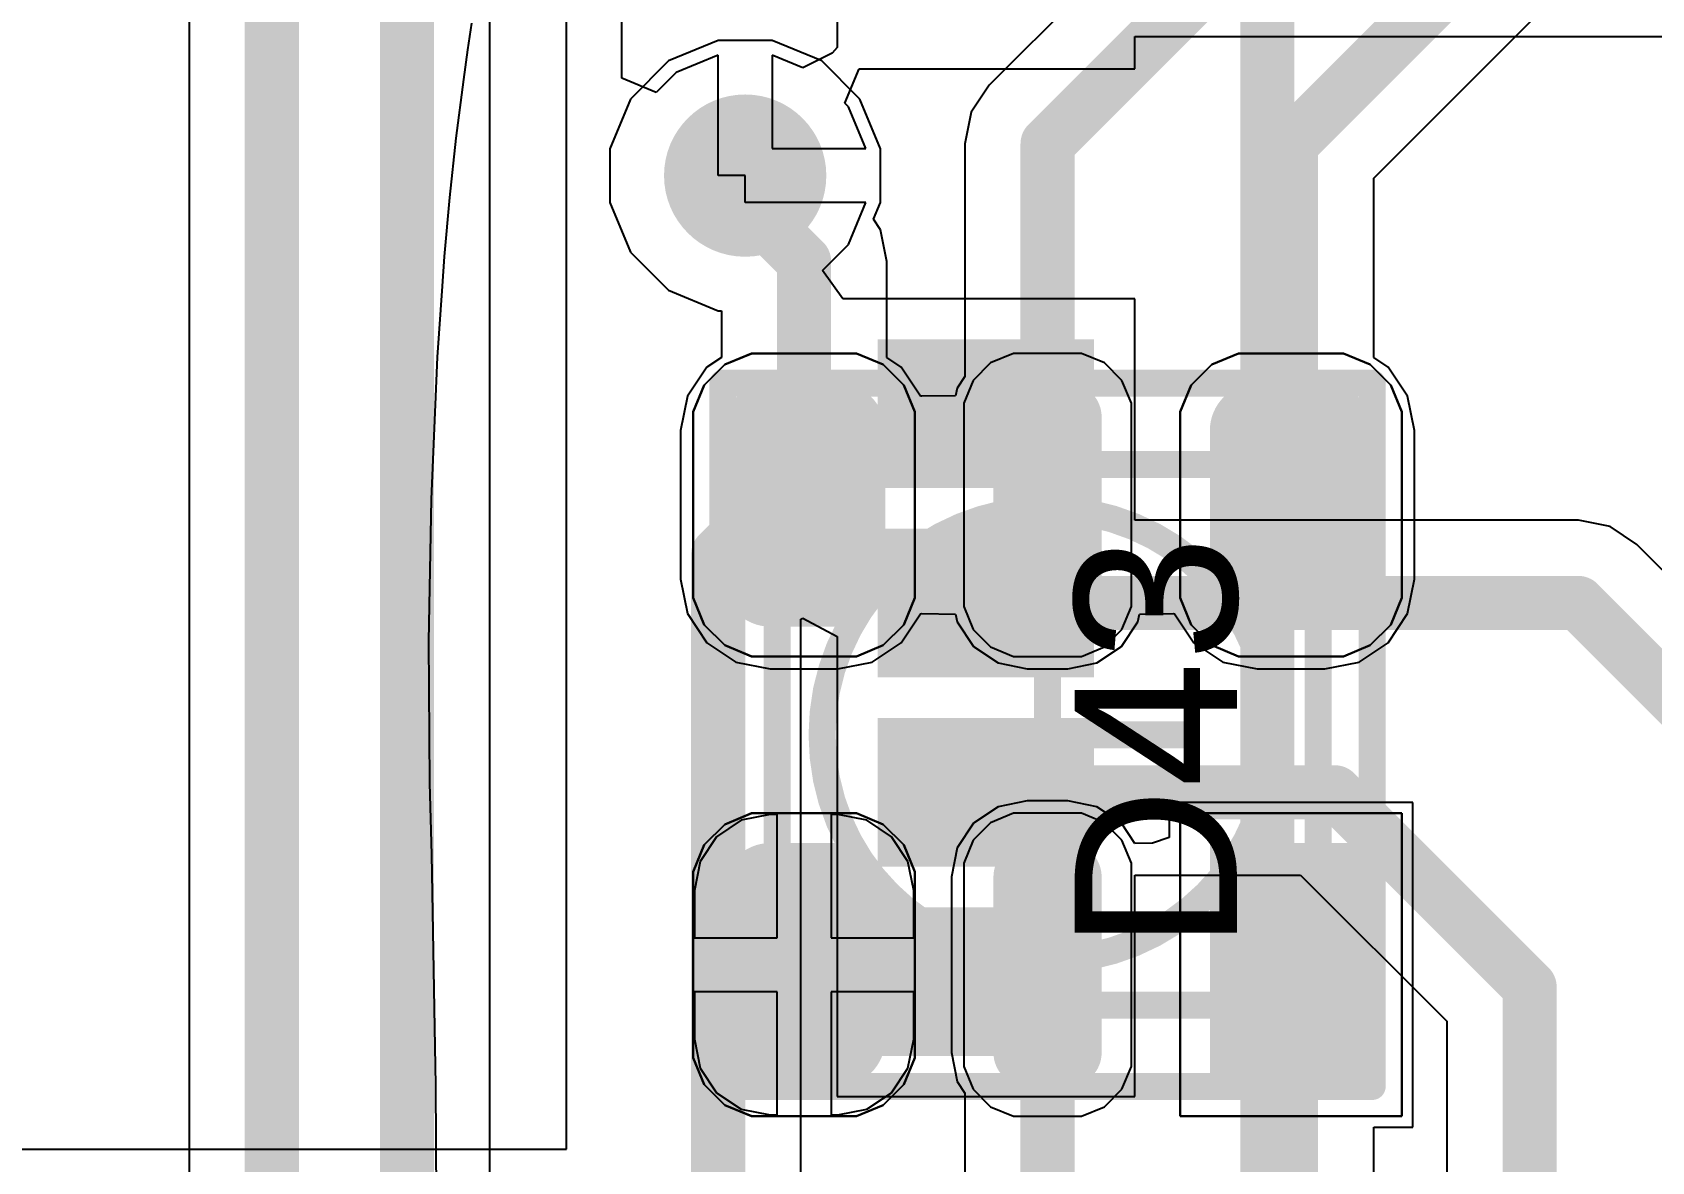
# Model space of a CAD drawing. Header units: inches. Extents: x -30 to 118, y 20 to 51.
# Drawn here: x 101.47 to 107.45, y 31.55 to 35.73 of the extents above; entities that cross this region are included whole.
import ezdxf

# ---------------------------------------------------------------- set-up
doc = ezdxf.new("R2010")
doc.units = ezdxf.units.IN
for name, color, linetype in [('Bottom 3D Body', 216, 'Continuous'), ('Bottom Layer', 5, 'Continuous'), ('Bottom Overlay', 54, 'Continuous'), ('Bottom Paste', 16, 'Continuous'), ('Bottom Solder', 6, 'Continuous'), ('Mechanical 1', 6, 'Continuous'), ('Top Component Outline', 56, 'Continuous'), ('Top Courtyard', 56, 'Continuous'), ('Top Layer', 1, 'Continuous'), ('Top Overlay', 2, 'Continuous'), ('Top Paste', 8, 'Continuous'), ('Top Solder', 216, 'Continuous'), ('Via Holes', 16, 'Continuous')]:
    doc.layers.add(name, color=color, linetype=linetype)
doc.styles.add('Arial', font='', dxfattribs={"height": 0.2})
doc.styles.get('Arial').set_extended_font_data('Arial')

# ---------------------------------------------------------------- blocks, each defined once
blk = doc.blocks.new('APA_RGB_LED_2020_562')
at = {"layer": 'Top Layer'}
h = blk.add_hatch(color=1, dxfattribs=at)
edge = h.paths.add_edge_path()
edge.add_arc((-1.125, 1.025), 0.125, 90, 180)
edge.add_line((-1.25, 1.025), (-1.25, 0.775))
edge.add_arc((-1.125, 0.775), 0.125, 180, 270)
edge.add_line((-1.125, 0.65), (-0.575, 0.65))
edge.add_arc((-0.575, 0.775), 0.125, 270, 360)
edge.add_line((-0.45, 0.775), (-0.45, 1.025))
edge.add_arc((-0.575, 1.025), 0.125, 0, 90)
edge.add_line((-0.575, 1.15), (-1.125, 1.15))
h = blk.add_hatch(color=1, dxfattribs=at)
edge = h.paths.add_edge_path()
edge.add_arc((0.575, 1.025), 0.125, 90, 180)
edge.add_line((0.45, 1.025), (0.45, 0.775))
edge.add_arc((0.575, 0.775), 0.125, 180, 270)
edge.add_line((0.575, 0.65), (1.125, 0.65))
edge.add_arc((1.125, 0.775), 0.125, 270, 360)
edge.add_line((1.25, 0.775), (1.25, 1.025))
edge.add_arc((1.125, 1.025), 0.125, 0, 90)
edge.add_line((1.125, 1.15), (0.575, 1.15))
h = blk.add_hatch(color=1, dxfattribs=at)
edge = h.paths.add_edge_path()
edge.add_arc((-1.175, 0.075), 0.075, 90, 180)
edge.add_line((-1.25, 0.075), (-1.25, -0.075))
edge.add_arc((-1.175, -0.075), 0.075, 180, 270)
edge.add_line((-1.175, -0.15), (-0.525, -0.15))
edge.add_arc((-0.525, -0.075), 0.075, 270, 360)
edge.add_line((-0.45, -0.075), (-0.45, 0.075))
edge.add_arc((-0.525, 0.075), 0.075, 0, 90)
edge.add_line((-0.525, 0.15), (-1.175, 0.15))
h = blk.add_hatch(color=1, dxfattribs=at)
edge = h.paths.add_edge_path()
edge.add_arc((0.525, 0.075), 0.075, 90, 180)
edge.add_line((0.45, 0.075), (0.45, -0.075))
edge.add_arc((0.525, -0.075), 0.075, 180, 270)
edge.add_line((0.525, -0.15), (1.175, -0.15))
edge.add_arc((1.175, -0.075), 0.075, 270, 360)
edge.add_line((1.25, -0.075), (1.25, 0.075))
edge.add_arc((1.175, 0.075), 0.075, 0, 90)
edge.add_line((1.175, 0.15), (0.525, 0.15))
blk.add_hatch(color=1, dxfattribs=at).paths.add_polyline_path([(-1.25, -0.65), (-0.45, -0.65), (-0.45, -1.15), (-1.25, -1.15)])
h = blk.add_hatch(color=1, dxfattribs=at)
edge = h.paths.add_edge_path()
edge.add_arc((0.575, -0.775), 0.125, 90, 180)
edge.add_line((0.45, -0.775), (0.45, -1.025))
edge.add_arc((0.575, -1.025), 0.125, 180, 270)
edge.add_line((0.575, -1.15), (1.125, -1.15))
edge.add_arc((1.125, -1.025), 0.125, 270, 360)
edge.add_line((1.25, -1.025), (1.25, -0.775))
edge.add_arc((1.125, -0.775), 0.125, 0, 90)
edge.add_line((1.125, -0.65), (0.575, -0.65))
at = {"layer": 'Top Paste'}
h = blk.add_hatch(color=8, dxfattribs=at)
edge = h.paths.add_edge_path()
edge.add_arc((-1.125, 1.025), 0.125, 90, 180)
edge.add_line((-1.25, 1.025), (-1.25, 0.775))
edge.add_arc((-1.125, 0.775), 0.125, 180, 270)
edge.add_line((-1.125, 0.65), (-0.575, 0.65))
edge.add_arc((-0.575, 0.775), 0.125, 270, 360)
edge.add_line((-0.45, 0.775), (-0.45, 1.025))
edge.add_arc((-0.575, 1.025), 0.125, 0, 90)
edge.add_line((-0.575, 1.15), (-1.125, 1.15))
h = blk.add_hatch(color=8, dxfattribs=at)
edge = h.paths.add_edge_path()
edge.add_arc((0.575, 1.025), 0.125, 90, 180)
edge.add_line((0.45, 1.025), (0.45, 0.775))
edge.add_arc((0.575, 0.775), 0.125, 180, 270)
edge.add_line((0.575, 0.65), (1.125, 0.65))
edge.add_arc((1.125, 0.775), 0.125, 270, 360)
edge.add_line((1.25, 0.775), (1.25, 1.025))
edge.add_arc((1.125, 1.025), 0.125, 0, 90)
edge.add_line((1.125, 1.15), (0.575, 1.15))
h = blk.add_hatch(color=8, dxfattribs=at)
edge = h.paths.add_edge_path()
edge.add_arc((-1.175, 0.075), 0.075, 90, 180)
edge.add_line((-1.25, 0.075), (-1.25, -0.075))
edge.add_arc((-1.175, -0.075), 0.075, 180, 270)
edge.add_line((-1.175, -0.15), (-0.525, -0.15))
edge.add_arc((-0.525, -0.075), 0.075, 270, 360)
edge.add_line((-0.45, -0.075), (-0.45, 0.075))
edge.add_arc((-0.525, 0.075), 0.075, 0, 90)
edge.add_line((-0.525, 0.15), (-1.175, 0.15))
h = blk.add_hatch(color=8, dxfattribs=at)
edge = h.paths.add_edge_path()
edge.add_arc((0.525, 0.075), 0.075, 90, 180)
edge.add_line((0.45, 0.075), (0.45, -0.075))
edge.add_arc((0.525, -0.075), 0.075, 180, 270)
edge.add_line((0.525, -0.15), (1.175, -0.15))
edge.add_arc((1.175, -0.075), 0.075, 270, 360)
edge.add_line((1.25, -0.075), (1.25, 0.075))
edge.add_arc((1.175, 0.075), 0.075, 0, 90)
edge.add_line((1.175, 0.15), (0.525, 0.15))
blk.add_hatch(color=8, dxfattribs=at).paths.add_polyline_path([(-1.25, -0.65), (-0.45, -0.65), (-0.45, -1.15), (-1.25, -1.15)])
h = blk.add_hatch(color=8, dxfattribs=at)
edge = h.paths.add_edge_path()
edge.add_arc((0.575, -0.775), 0.125, 90, 180)
edge.add_line((0.45, -0.775), (0.45, -1.025))
edge.add_arc((0.575, -1.025), 0.125, 180, 270)
edge.add_line((0.575, -1.15), (1.125, -1.15))
edge.add_arc((1.125, -1.025), 0.125, 270, 360)
edge.add_line((1.25, -1.025), (1.25, -0.775))
edge.add_arc((1.125, -0.775), 0.125, 0, 90)
edge.add_line((1.125, -0.65), (0.575, -0.65))
at = {"layer": 'Top Solder'}
h = blk.add_hatch(color=216, dxfattribs=at)
edge = h.paths.add_edge_path()
edge.add_arc((-1.125, 1.025), 0.175, 90, 180)
edge.add_line((-1.3, 1.025), (-1.3, 0.775))
edge.add_arc((-1.125, 0.775), 0.175, 180, 270)
edge.add_line((-1.125, 0.6), (-0.575, 0.6))
edge.add_arc((-0.575, 0.775), 0.175, 270, 360)
edge.add_line((-0.4, 0.775), (-0.4, 1.025))
edge.add_arc((-0.575, 1.025), 0.175, 0, 90)
edge.add_line((-0.575, 1.2), (-1.125, 1.2))
h = blk.add_hatch(color=216, dxfattribs=at)
edge = h.paths.add_edge_path()
edge.add_arc((0.575, 1.025), 0.175, 90, 180)
edge.add_line((0.4, 1.025), (0.4, 0.775))
edge.add_arc((0.575, 0.775), 0.175, 180, 270)
edge.add_line((0.575, 0.6), (1.125, 0.6))
edge.add_arc((1.125, 0.775), 0.175, 270, 360)
edge.add_line((1.3, 0.775), (1.3, 1.025))
edge.add_arc((1.125, 1.025), 0.175, 0, 90)
edge.add_line((1.125, 1.2), (0.575, 1.2))
h = blk.add_hatch(color=216, dxfattribs=at)
edge = h.paths.add_edge_path()
edge.add_arc((-1.175, 0.075), 0.125, 90, 180)
edge.add_line((-1.3, 0.075), (-1.3, -0.075))
edge.add_arc((-1.175, -0.075), 0.125, 180, 270)
edge.add_line((-1.175, -0.2), (-0.525, -0.2))
edge.add_arc((-0.525, -0.075), 0.125, 270, 360)
edge.add_line((-0.4, -0.075), (-0.4, 0.075))
edge.add_arc((-0.525, 0.075), 0.125, 0, 90)
edge.add_line((-0.525, 0.2), (-1.175, 0.2))
h = blk.add_hatch(color=216, dxfattribs=at)
edge = h.paths.add_edge_path()
edge.add_arc((0.525, 0.075), 0.125, 90, 180)
edge.add_line((0.4, 0.075), (0.4, -0.075))
edge.add_arc((0.525, -0.075), 0.125, 180, 270)
edge.add_line((0.525, -0.2), (1.175, -0.2))
edge.add_arc((1.175, -0.075), 0.125, 270, 360)
edge.add_line((1.3, -0.075), (1.3, 0.075))
edge.add_arc((1.175, 0.075), 0.125, 0, 90)
edge.add_line((1.175, 0.2), (0.525, 0.2))
blk.add_hatch(color=216, dxfattribs=at).paths.add_polyline_path([(-1.3, -0.6), (-0.4, -0.6), (-0.4, -1.2), (-1.3, -1.2)])
h = blk.add_hatch(color=216, dxfattribs=at)
edge = h.paths.add_edge_path()
edge.add_arc((0.575, -0.775), 0.175, 90, 180)
edge.add_line((0.4, -0.775), (0.4, -1.025))
edge.add_arc((0.575, -1.025), 0.175, 180, 270)
edge.add_line((0.575, -1.2), (1.125, -1.2))
edge.add_arc((1.125, -1.025), 0.175, 270, 360)
edge.add_line((1.3, -1.025), (1.3, -0.775))
edge.add_arc((1.125, -0.775), 0.175, 0, 90)
edge.add_line((1.125, -0.6), (0.575, -0.6))
at = {"layer": 'Top Component Outline'}
for points in [[(-1, 1, 0.1, 0.1, 0), (-1, -1, 0.1, 0.1, 0)], [(-1, 1, 0.1, 0.1, 0), (1, 1, 0.1, 0.1, 0)], [(1, 1, 0.1, 0.1, 0), (1, -1, 0.1, 0.1, 0)], [(-1, -1, 0.1, 0.1, 0), (1, -1, 0.1, 0.1, 0)]]:
    blk.add_lwpolyline(points, format="xyseb", dxfattribs=at)
for points in [[(-1.025, 1, 0.05, 0.05, 1), (-0.975, 1, 0.05, 0.05, 1)], [(-1.025, 1, 0.05, 0.05, 1), (-0.975, 1, 0.05, 0.05, 1)], [(0.975, 1, 0.05, 0.05, 1), (1.025, 1, 0.05, 0.05, 1)], [(0.975, 1, 0.05, 0.05, 1), (1.025, 1, 0.05, 0.05, 1)], [(-1.025, -1, 0.05, 0.05, 1), (-0.975, -1, 0.05, 0.05, 1)], [(-1.025, -1, 0.05, 0.05, 1), (-0.975, -1, 0.05, 0.05, 1)], [(0.975, -1, 0.05, 0.05, 1), (1.025, -1, 0.05, 0.05, 1)], [(0.975, -1, 0.05, 0.05, 1), (1.025, -1, 0.05, 0.05, 1)]]:
    blk.add_lwpolyline(points, format="xyseb", close=True, dxfattribs=at)
at = {"layer": 'Top Courtyard'}
for points in [[(-1.3, 1.2, 0.1, 0.1, 0), (1.3, 1.2, 0.1, 0.1, 0)], [(-1.3, 1.2, 0.1, 0.1, 0), (-1.3, -1.2, 0.1, 0.1, 0)], [(1.3, 1.2, 0.1, 0.1, 0), (1.3, -1.2, 0.1, 0.1, 0)], [(0, 0.5, 0.1, 0.1, 0), (0, -0.5, 0.1, 0.1, 0)], [(-0.5, 0, 0.1, 0.1, 0), (0.5, 0, 0.1, 0.1, 0)], [(-1.3, -1.2, 0.1, 0.1, 0), (1.3, -1.2, 0.1, 0.1, 0)]]:
    blk.add_lwpolyline(points, format="xyseb", dxfattribs=at)
for points in [[(-1.325, 1.2, 0.05, 0.05, 1), (-1.275, 1.2, 0.05, 0.05, 1)], [(-1.325, 1.2, 0.05, 0.05, 1), (-1.275, 1.2, 0.05, 0.05, 1)], [(1.275, 1.2, 0.05, 0.05, 1), (1.325, 1.2, 0.05, 0.05, 1)], [(1.275, 1.2, 0.05, 0.05, 1), (1.325, 1.2, 0.05, 0.05, 1)], [(-0.025, 0.5, 0.05, 0.05, 1), (0.025, 0.5, 0.05, 0.05, 1)], [(-0.525, 0, 0.05, 0.05, 1), (-0.475, 0, 0.05, 0.05, 1)], [(0.475, 0, 0.05, 0.05, 1), (0.525, 0, 0.05, 0.05, 1)], [(-0.025, -0.5, 0.05, 0.05, 1), (0.025, -0.5, 0.05, 0.05, 1)], [(-1.325, -1.2, 0.05, 0.05, 1), (-1.275, -1.2, 0.05, 0.05, 1)], [(-1.325, -1.2, 0.05, 0.05, 1), (-1.275, -1.2, 0.05, 0.05, 1)], [(1.275, -1.2, 0.05, 0.05, 1), (1.325, -1.2, 0.05, 0.05, 1)], [(1.275, -1.2, 0.05, 0.05, 1), (1.325, -1.2, 0.05, 0.05, 1)]]:
    blk.add_lwpolyline(points, format="xyseb", close=True, dxfattribs=at)
at = {"layer": 'Top Overlay'}
for p, q in [((-1.3689, 1.1929), (-1.2929, 1.2689)), ((-1.2929, 1.2689), (-1.1937, 1.31)), ((-1.1937, 1.31), (-1.14, 1.31)), ((-1.14, 1.31), (-1.14, 1.31)), ((-1.14, 1.31), (-0.56, 1.31)), ((-0.56, 1.31), (-0.5063, 1.31)), ((-0.5063, 1.31), (-0.4071, 1.2689)), ((-0.4071, 1.2689), (-0.3311, 1.1929)), ((0.3311, 1.1929), (0.4071, 1.2689)), ((0.4071, 1.2689), (0.5063, 1.31)), ((0.5063, 1.31), (0.56, 1.31)), ((0.56, 1.31), (0.56, 1.31)), ((0.56, 1.31), (1.14, 1.31)), ((1.14, 1.31), (1.1937, 1.31)), ((1.1937, 1.31), (1.2929, 1.2689)), ((1.2929, 1.2689), (1.3689, 1.1929)), ((-1.41, 1.0937), (-1.3689, 1.1929)), ((-0.3311, 1.1929), (-0.29, 1.0937)), ((0.29, 1.0937), (0.3311, 1.1929)), ((1.3689, 1.1929), (1.41, 1.0937)), ((-1.41, 1.04), (-1.41, 1.0937)), ((-0.29, 1.0937), (-0.29, 1.04)), ((0.29, 1.04), (0.29, 1.0937)), ((1.41, 1.0937), (1.41, 1.04)), ((-1.41, 0.76), (-1.41, 1.04)), ((-0.29, 1.04), (-0.29, 1.04)), ((-0.29, 1.04), (-0.29, 0.76)), ((0.29, 0.76), (0.29, 1.04)), ((1.41, 1.04), (1.41, 1.04)), ((1.41, 1.04), (1.41, 0.76)), ((-1.41, 0.76), (-1.41, 0.76)), ((-1.41, 0.7063), (-1.41, 0.76)), ((-0.29, 0.76), (-0.29, 0.7063)), ((0.29, 0.76), (0.29, 0.76)), ((0.29, 0.7063), (0.29, 0.76)), ((1.41, 0.76), (1.41, 0.7063)), ((-1.3689, 0.6071), (-1.41, 0.7063)), ((-0.29, 0.7063), (-0.3311, 0.6071)), ((0.3311, 0.6071), (0.29, 0.7063)), ((1.41, 0.7063), (1.3689, 0.6071)), ((-1.2929, 0.5311), (-1.3689, 0.6071)), ((-0.3311, 0.6071), (-0.4071, 0.5311)), ((0.4071, 0.5311), (0.3311, 0.6071)), ((1.3689, 0.6071), (1.2929, 0.5311)), ((-1.1937, 0.49), (-1.2929, 0.5311)), ((-1.14, 0.49), (-1.1937, 0.49)), ((-0.56, 0.49), (-1.14, 0.49)), ((-0.5063, 0.49), (-0.56, 0.49)), ((-0.56, 0.49), (-0.56, 0.49)), ((-0.4071, 0.5311), (-0.5063, 0.49)), ((0.5063, 0.49), (0.4071, 0.5311)), ((0.56, 0.49), (0.5063, 0.49)), ((1.14, 0.49), (0.56, 0.49)), ((1.1937, 0.49), (1.14, 0.49)), ((1.14, 0.49), (1.14, 0.49)), ((1.2929, 0.5311), (1.1937, 0.49)), ((-1.2258, 0.31), (-1.3103, 0.275)), ((-1.18, 0.31), (-1.2258, 0.31)), ((-0.52, 0.31), (-1.18, 0.31)), ((-0.4743, 0.31), (-0.52, 0.31)), ((-0.52, 0.31), (-0.52, 0.31)), ((-0.3897, 0.275), (-0.4743, 0.31)), ((0.4742, 0.31), (0.3897, 0.275)), ((0.52, 0.31), (0.4742, 0.31)), ((1.18, 0.31), (0.52, 0.31)), ((1.2258, 0.31), (1.18, 0.31)), ((1.18, 0.31), (1.18, 0.31)), ((1.3103, 0.275), (1.2258, 0.31)), ((-1.3103, 0.275), (-1.375, 0.2103)), ((-0.325, 0.2103), (-0.3897, 0.275)), ((0.3897, 0.275), (0.325, 0.2103)), ((1.375, 0.2103), (1.3103, 0.275)), ((-1.375, 0.2103), (-1.41, 0.1258)), ((-0.29, 0.1258), (-0.325, 0.2103)), ((0.325, 0.2103), (0.29, 0.1258)), ((1.41, 0.1258), (1.375, 0.2103)), ((-1.41, 0.1258), (-1.41, 0.08)), ((-0.29, 0.08), (-0.29, 0.1258)), ((0.29, 0.1258), (0.29, 0.08)), ((1.41, 0.08), (1.41, 0.1258)), ((-1.41, 0.08), (-1.41, -0.08)), ((-1.41, 0.08), (-1.41, 0.08)), ((-0.29, -0.08), (-0.29, 0.08)), ((0.29, 0.08), (0.29, -0.08)), ((0.29, 0.08), (0.29, 0.08)), ((1.41, -0.08), (1.41, 0.08)), ((-1.41, -0.08), (-1.41, -0.1257)), ((-0.29, -0.1257), (-0.29, -0.08)), ((-0.29, -0.08), (-0.29, -0.08)), ((0.29, -0.08), (0.29, -0.1257)), ((1.41, -0.1257), (1.41, -0.08)), ((1.41, -0.08), (1.41, -0.08)), ((-1.41, -0.1257), (-1.375, -0.2103)), ((-0.325, -0.2103), (-0.29, -0.1257)), ((0.29, -0.1257), (0.325, -0.2103)), ((1.375, -0.2103), (1.41, -0.1257)), ((-1.375, -0.2103), (-1.3103, -0.275)), ((-0.3897, -0.275), (-0.325, -0.2103)), ((0.325, -0.2103), (0.3897, -0.275)), ((1.3103, -0.275), (1.375, -0.2103)), ((-1.3103, -0.275), (-1.2258, -0.31)), ((-0.4743, -0.31), (-0.3897, -0.275)), ((0.3897, -0.275), (0.4742, -0.31)), ((1.2258, -0.31), (1.3103, -0.275)), ((-1.2258, -0.31), (-1.18, -0.31)), ((-1.18, -0.31), (-1.18, -0.31)), ((-1.18, -0.31), (-0.52, -0.31)), ((-0.52, -0.31), (-0.4743, -0.31)), ((0.4742, -0.31), (0.52, -0.31)), ((0.52, -0.31), (0.52, -0.31)), ((0.52, -0.31), (1.18, -0.31)), ((1.18, -0.31), (1.2258, -0.31)), ((-1.41, -1.31), (-1.41, -0.49)), ((-1.41, -0.49), (-0.29, -0.49)), ((-0.29, -0.49), (-0.29, -1.31)), ((0.3311, -0.6071), (0.4071, -0.5311)), ((0.4071, -0.5311), (0.5063, -0.49)), ((0.5063, -0.49), (0.56, -0.49)), ((0.56, -0.49), (0.56, -0.49)), ((0.56, -0.49), (1.14, -0.49)), ((1.14, -0.49), (1.1937, -0.49)), ((1.1937, -0.49), (1.2929, -0.5311)), ((1.2929, -0.5311), (1.3689, -0.6071)), ((0.29, -0.7063), (0.3311, -0.6071)), ((1.3689, -0.6071), (1.41, -0.7063)), ((0.29, -0.76), (0.29, -0.7063)), ((1.41, -0.7063), (1.41, -0.76)), ((0.29, -1.04), (0.29, -0.76)), ((1.41, -0.76), (1.41, -0.76)), ((1.41, -0.76), (1.41, -1.04)), ((0.29, -1.04), (0.29, -1.04)), ((0.29, -1.0937), (0.29, -1.04)), ((1.41, -1.04), (1.41, -1.0937)), ((0.3311, -1.1929), (0.29, -1.0937)), ((1.41, -1.0937), (1.3689, -1.1929)), ((0.4071, -1.2689), (0.3311, -1.1929)), ((1.3689, -1.1929), (1.2929, -1.2689)), ((-0.29, -1.31), (-1.41, -1.31)), ((0.5063, -1.31), (0.4071, -1.2689)), ((0.56, -1.31), (0.5063, -1.31)), ((1.14, -1.31), (0.56, -1.31)), ((1.1937, -1.31), (1.14, -1.31)), ((1.14, -1.31), (1.14, -1.31)), ((1.2929, -1.2689), (1.1937, -1.31))]:
    blk.add_line(p, q, dxfattribs=at)
at = {"layer": 'Top Courtyard', "style": 'Arial'}
blk.add_text('D43', height=0.6, dxfattribs=at).set_placement((-0.8, -0.7))
blk = doc.blocks.new('GCT_MEM2085_00_115_00_A_REV0_2_B_600')
at = {"layer": 'Bottom Layer'}
for points in [[(0.855, 3.34), (1.305, 3.34), (1.305, 2.64), (0.855, 2.64)], [(1.555, 3.34), (2.005, 3.34), (2.005, 2.64), (1.555, 2.64)], [(2.255, 3.34), (2.705, 3.34), (2.705, 2.64), (2.255, 2.64)], [(2.955, 3.34), (3.405, 3.34), (3.405, 2.64), (2.955, 2.64)]]:
    blk.add_hatch(color=5, dxfattribs=at).paths.add_polyline_path(points)
at = {"layer": 'Bottom Paste'}
for points in [[(0.855, 3.34), (1.305, 3.34), (1.305, 2.64), (0.855, 2.64)], [(1.555, 3.34), (2.005, 3.34), (2.005, 2.64), (1.555, 2.64)], [(2.255, 3.34), (2.705, 3.34), (2.705, 2.64), (2.255, 2.64)], [(2.955, 3.34), (3.405, 3.34), (3.405, 2.64), (2.955, 2.64)]]:
    blk.add_hatch(color=16, dxfattribs=at).paths.add_polyline_path(points)
at = {"layer": 'Bottom Solder'}
for points in [[(0.805, 3.39), (1.355, 3.39), (1.355, 2.59), (0.805, 2.59)], [(1.505, 3.39), (2.055, 3.39), (2.055, 2.59), (1.505, 2.59)], [(2.205, 3.39), (2.755, 3.39), (2.755, 2.59), (2.205, 2.59)], [(2.905, 3.39), (3.455, 3.39), (3.455, 2.59), (2.905, 2.59)]]:
    blk.add_hatch(color=6, dxfattribs=at).paths.add_polyline_path(points)
at = {"layer": 'Bottom 3D Body'}
blk.add_lwpolyline([(5.76, 4.03, 0.1, 0.1, 0), (-5.76, 4.03, 0.1, 0.1, 0)], format="xyseb", dxfattribs=at)
at = {"layer": 'Bottom Layer'}
for p, q in [((3.8, 1.44), (-5, 1.44)), ((3.8, -2.41), (3.8, 1.44))]:
    blk.add_line(p, q, dxfattribs=at)
at = {"layer": 'Bottom Overlay'}
blk.add_lwpolyline([(4.25, 4.03, 0.2, 0.2, 0), (-4.6, 4.03, 0.2, 0.2, 0)], format="xyseb", dxfattribs=at)

msp = doc.modelspace()

# ---------------------------------------------------------------- hatches: boundary and pattern name
at = {"layer": 'Bottom Layer'}
h = msp.add_hatch(color=5, dxfattribs=at)
edge = h.paths.add_edge_path()
edge.add_arc((104.1, 35.2), 0.3, 0, 360)
at = {"layer": 'Top Layer'}
h = msp.add_hatch(color=1, dxfattribs=at)
edge = h.paths.add_edge_path()
edge.add_arc((104.1, 35.2), 0.3, 0, 360)
at = {"layer": 'Via Holes'}
h = msp.add_hatch(color=7, dxfattribs=at)
edge = h.paths.add_edge_path()
edge.add_arc((104.1, 35.2), 0.15, 0, 360)

# ---------------------------------------------------------------- linework, layer by layer
at = {"layer": 'Bottom Layer'}
for p, q in [((103.6439, 35.5599), (103.6439, 40.4)), ((104.44, 36.445), (104.44, 35.6732)), ((105.54, 35.595), (105.54, 35.7141)), ((105.54, 35.7141), (108.5533, 35.7141)), ((104, 35.6457), (103.8451, 35.5815)), ((104, 35.2), (104, 35.6457)), ((104.313, 35.5988), (104.2, 35.6457)), ((104.2, 35.6457), (104.2, 35.3)), ((104.4211, 35.6529), (104.313, 35.5988)), ((104.44, 35.6732), (104.4211, 35.6529)), ((103.7709, 35.5073), (103.6439, 35.5599)), ((103.8451, 35.5815), (103.7709, 35.5073)), ((104.4684, 35.468), (104.521, 35.595)), ((104.521, 35.595), (105.54, 35.595)), ((104.4815, 35.4549), (104.4684, 35.468)), ((104.5457, 35.3), (104.4815, 35.4549)), ((104.2, 35.3), (104.5457, 35.3)), ((104.1, 35.2), (104, 35.2)), ((104.1, 35.1), (104.1, 35.2)), ((104.5457, 35.1), (104.1, 35.1)), ((104.4815, 34.9451), (104.5457, 35.1)), ((104.386, 34.8496), (104.4815, 34.9451)), ((104.461, 34.745), (104.386, 34.8496)), ((105.54, 34.745), (104.461, 34.745)), ((105.54, 33.9259), (105.54, 34.745)), ((107.18, 33.9259), (105.54, 33.9259)), ((107.2971, 33.9026), (107.18, 33.9259)), ((107.18, 33.9259), (107.18, 33.9259)), ((107.3963, 33.8363), (107.2971, 33.9026)), ((109.1163, 32.1163), (107.3963, 33.8363)), ((104.3059, 33.5596), (104.313, 33.5643)), ((104.3059, 31.3), (104.3059, 33.5596)), ((104.313, 33.5643), (104.44, 33.4965)), ((104.44, 33.4965), (104.44, 32.495)), ((105.54, 31.795), (105.54, 32.6141)), ((105.54, 32.6141), (106.1533, 32.6141)), ((106.1533, 32.6141), (106.6941, 32.0733)), ((104.44, 32.495), (104.44, 31.795)), ((106.6941, 32.0733), (106.6941, 29.5267)), ((104.44, 31.795), (105.54, 31.795))]:
    msp.add_line(p, q, dxfattribs=at)
for points in [[(104.865, 34.195, 0.2, 0.2, 0), (104.99, 34.32, 0.2, 0.2, 0)], [(104, 33.8, 0.2, 0.2, 0), (104.395, 34.195, 0.2, 0.2, 0)], [(104.395, 34.195, 0.2, 0.2, 0), (104.865, 34.195, 0.2, 0.2, 0)], [(104, 31.3, 0.2, 0.2, 0), (104, 33.8, 0.2, 0.2, 0)], [(104.99, 33.62, 0.2, 0.2, 0), (107.18, 33.62, 0.2, 0.2, 0)], [(107.18, 33.62, 0.2, 0.2, 0), (108.9, 31.9, 0.2, 0.2, 0)], [(104.99, 32.92, 0.2, 0.2, 0), (106.28, 32.92, 0.2, 0.2, 0)], [(106.28, 32.92, 0.2, 0.2, 0), (107, 32.2, 0.2, 0.2, 0)], [(107, 29.4, 0.2, 0.2, 0), (107, 32.2, 0.2, 0.2, 0)]]:
    msp.add_lwpolyline(points, format="xyseb", dxfattribs=at)
for points in [[(104.94, 34.32, 0.1, 0.1, 1), (105.04, 34.32, 0.1, 0.1, 1)], [(104.345, 34.195, 0.1, 0.1, 1), (104.445, 34.195, 0.1, 0.1, 1)], [(104.345, 34.195, 0.1, 0.1, 1), (104.445, 34.195, 0.1, 0.1, 1)], [(104.815, 34.195, 0.1, 0.1, 1), (104.915, 34.195, 0.1, 0.1, 1)], [(104.815, 34.195, 0.1, 0.1, 1), (104.915, 34.195, 0.1, 0.1, 1)], [(103.95, 33.8, 0.1, 0.1, 1), (104.05, 33.8, 0.1, 0.1, 1)], [(103.95, 33.8, 0.1, 0.1, 1), (104.05, 33.8, 0.1, 0.1, 1)], [(104.94, 33.62, 0.1, 0.1, 1), (105.04, 33.62, 0.1, 0.1, 1)], [(107.13, 33.62, 0.1, 0.1, 1), (107.23, 33.62, 0.1, 0.1, 1)], [(107.13, 33.62, 0.1, 0.1, 1), (107.23, 33.62, 0.1, 0.1, 1)], [(104.94, 32.92, 0.1, 0.1, 1), (105.04, 32.92, 0.1, 0.1, 1)], [(106.23, 32.92, 0.1, 0.1, 1), (106.33, 32.92, 0.1, 0.1, 1)], [(106.23, 32.92, 0.1, 0.1, 1), (106.33, 32.92, 0.1, 0.1, 1)], [(106.95, 32.2, 0.1, 0.1, 1), (107.05, 32.2, 0.1, 0.1, 1)], [(106.95, 32.2, 0.1, 0.1, 1), (107.05, 32.2, 0.1, 0.1, 1)]]:
    msp.add_lwpolyline(points, format="xyseb", close=True, dxfattribs=at)
at = {"layer": 'Mechanical 1'}
for points in [[(104.6284, 33.7217, 0.1, 0.1, -0.198911), (105.2178, 33.9659, 0.1, 0.1, 0)], [(105.2178, 33.9659, 0.1, 0.1, -0.198911), (105.8071, 33.7217, 0.1, 0.1, 0)], [(104.3843, 33.1324, 0.1, 0.1, -0.198911), (104.6284, 33.7217, 0.1, 0.1, 0)], [(105.8071, 33.7217, 0.1, 0.1, -0.198911), (106.0513, 33.1324, 0.1, 0.1, 0)], [(104.6284, 32.543, 0.1, 0.1, -0.198911), (104.3843, 33.1324, 0.1, 0.1, 0)], [(106.0513, 33.1324, 0.1, 0.1, -0.198911), (105.8071, 32.543, 0.1, 0.1, 0)], [(105.2178, 32.2989, 0.1, 0.1, -0.198911), (104.6284, 32.543, 0.1, 0.1, 0)], [(105.8071, 32.543, 0.1, 0.1, -0.198911), (105.2178, 32.2989, 0.1, 0.1, 0)]]:
    msp.add_lwpolyline(points, format="xyseb", dxfattribs=at)
for points in [[(105.1928, 33.9659, 0.05, 0.05, 1), (105.2428, 33.9659, 0.05, 0.05, 1)], [(105.1928, 33.9659, 0.05, 0.05, 1), (105.2428, 33.9659, 0.05, 0.05, 1)], [(104.6034, 33.7217, 0.05, 0.05, 1), (104.6534, 33.7217, 0.05, 0.05, 1)], [(104.6034, 33.7217, 0.05, 0.05, 1), (104.6534, 33.7217, 0.05, 0.05, 1)], [(105.7821, 33.7217, 0.05, 0.05, 1), (105.8321, 33.7217, 0.05, 0.05, 1)], [(105.7821, 33.7217, 0.05, 0.05, 1), (105.8321, 33.7217, 0.05, 0.05, 1)], [(104.3593, 33.1324, 0.05, 0.05, 1), (104.4093, 33.1324, 0.05, 0.05, 1)], [(104.3593, 33.1324, 0.05, 0.05, 1), (104.4093, 33.1324, 0.05, 0.05, 1)], [(106.0263, 33.1324, 0.05, 0.05, 1), (106.0763, 33.1324, 0.05, 0.05, 1)], [(106.0263, 33.1324, 0.05, 0.05, 1), (106.0763, 33.1324, 0.05, 0.05, 1)], [(104.6034, 32.543, 0.05, 0.05, 1), (104.6534, 32.543, 0.05, 0.05, 1)], [(104.6034, 32.543, 0.05, 0.05, 1), (104.6534, 32.543, 0.05, 0.05, 1)], [(105.7821, 32.543, 0.05, 0.05, 1), (105.8321, 32.543, 0.05, 0.05, 1)], [(105.7821, 32.543, 0.05, 0.05, 1), (105.8321, 32.543, 0.05, 0.05, 1)], [(105.1928, 32.2989, 0.05, 0.05, 1), (105.2428, 32.2989, 0.05, 0.05, 1)], [(105.1928, 32.2989, 0.05, 0.05, 1), (105.2428, 32.2989, 0.05, 0.05, 1)]]:
    msp.add_lwpolyline(points, format="xyseb", close=True, dxfattribs=at)
at = {"layer": 'Top Layer'}
for p, q in [((102.0441, 41.05), (102.0441, 29.7767)), ((103.1559, 29.25), (103.1559, 40.6233)), ((105.7454, 36.278), (105.0015, 35.534)), ((106.4236, 35.1911), (107.1675, 35.935)), ((104.0005, 35.7), (103.8168, 35.6239)), ((104.1995, 35.7), (104.0005, 35.7)), ((104.3832, 35.6239), (104.1995, 35.7)), ((103.8168, 35.6239), (103.6761, 35.4832)), ((104.5239, 35.4832), (104.3832, 35.6239)), ((105.0015, 35.534), (104.9352, 35.4348)), ((103.6761, 35.4832), (103.6, 35.2995)), ((104.6, 35.2995), (104.5239, 35.4832)), ((104.9352, 35.4348), (104.9119, 35.3178)), ((104.9119, 35.3178), (104.9119, 35.3177)), ((104.9119, 35.3177), (104.9119, 34.4568)), ((103.6, 35.2995), (103.6, 35.1005)), ((104.6, 35.1005), (104.6, 35.2995)), ((106.4236, 34.5274), (106.4236, 35.1911)), ((103.6, 35.1005), (103.6761, 34.9168)), ((104.5744, 35.0387), (104.6, 35.1005)), ((104.6003, 34.9999), (104.5744, 35.0387)), ((104.6236, 34.8828), (104.6003, 34.9999)), ((103.6761, 34.9168), (103.8168, 34.7761)), ((104.6236, 34.5274), (104.6236, 34.8828)), ((104.6236, 34.8828), (104.6236, 34.8828)), ((103.8168, 34.7761), (104.0005, 34.7)), ((104.0005, 34.7), (104.0119, 34.7)), ((104.0119, 34.7), (104.0119, 34.5274)), ((103.9584, 34.4917), (103.8866, 34.3842)), ((104.0119, 34.5274), (103.9584, 34.4917)), ((104.6771, 34.4917), (104.6236, 34.5274)), ((104.7483, 34.385), (104.6771, 34.4917)), ((106.4771, 34.4917), (106.4236, 34.5274)), ((106.5489, 34.3842), (106.4771, 34.4917)), ((104.9119, 34.4568), (104.8837, 34.4147)), ((103.8866, 34.3842), (103.8614, 34.2574)), ((104.7525, 34.3842), (104.7483, 34.385)), ((104.878, 34.386), (104.7525, 34.3842)), ((104.8837, 34.4147), (104.878, 34.386)), ((106.5741, 34.2574), (106.5489, 34.3842)), ((103.8614, 34.2574), (103.8614, 33.7074)), ((106.5741, 33.7074), (106.5741, 34.2574)), ((103.8614, 33.7074), (103.8866, 33.5806)), ((106.5489, 33.5806), (106.5741, 33.7074)), ((103.8866, 33.5806), (103.9584, 33.4731)), ((104.6771, 33.4731), (104.7483, 33.5797)), ((104.7483, 33.5797), (104.7525, 33.5805)), ((104.7525, 33.5805), (104.878, 33.5787)), ((104.878, 33.5787), (104.8837, 33.5501)), ((104.8837, 33.5501), (104.9445, 33.4591)), ((105.491, 33.4591), (105.5518, 33.5501)), ((105.5518, 33.5501), (105.5575, 33.5787)), ((105.5575, 33.5787), (105.683, 33.5805)), ((105.683, 33.5805), (105.6872, 33.5797)), ((105.6872, 33.5797), (105.7584, 33.4731)), ((106.4771, 33.4731), (106.5489, 33.5806)), ((103.9584, 33.4731), (104.0659, 33.4012)), ((104.5696, 33.4012), (104.6771, 33.4731)), ((105.7584, 33.4731), (105.866, 33.4012)), ((106.3696, 33.4012), (106.4771, 33.4731)), ((104.0659, 33.4012), (104.1928, 33.376)), ((104.4428, 33.376), (104.5696, 33.4012)), ((104.9445, 33.4591), (105.0355, 33.3983)), ((105.4001, 33.3983), (105.491, 33.4591)), ((105.866, 33.4012), (105.9928, 33.376)), ((106.2428, 33.376), (106.3696, 33.4012)), ((104.1928, 33.376), (104.4428, 33.376)), ((105.0355, 33.3983), (105.1428, 33.377)), ((105.1428, 33.377), (105.2928, 33.377)), ((105.2928, 33.377), (105.4001, 33.3983)), ((105.9928, 33.376), (106.2428, 33.376)), ((105.0355, 32.8664), (104.9445, 32.8056)), ((105.1428, 32.8878), (105.0355, 32.8664)), ((105.2928, 32.8878), (105.1428, 32.8878)), ((105.4001, 32.8664), (105.2928, 32.8878)), ((105.491, 32.8056), (105.4001, 32.8664)), ((106.5678, 32.8824), (105.6678, 32.8824)), ((105.6678, 32.8824), (105.6678, 32.7523)), ((106.5678, 31.6824), (106.5678, 32.8824)), ((104.0855, 32.8164), (103.9945, 32.7556)), ((104.1928, 32.8378), (104.0855, 32.8164)), ((104.2178, 32.8378), (104.1928, 32.8378)), ((104.2178, 32.3824), (104.2178, 32.8378)), ((104.4428, 32.8378), (104.4178, 32.8378)), ((104.4178, 32.8378), (104.4178, 32.3824)), ((104.5501, 32.8164), (104.4428, 32.8378)), ((104.641, 32.7556), (104.5501, 32.8164)), ((104.9445, 32.8056), (104.8837, 32.7147)), ((105.5408, 32.7312), (105.491, 32.8056)), ((103.9945, 32.7556), (103.9337, 32.6647)), ((104.7018, 32.6647), (104.641, 32.7556)), ((105.6678, 32.7523), (105.6058, 32.7322)), ((104.8837, 32.7147), (104.8624, 32.6074)), ((105.6058, 32.7322), (105.5408, 32.7312)), ((103.9337, 32.6647), (103.9124, 32.5574)), ((104.7231, 32.5574), (104.7018, 32.6647)), ((104.8624, 32.6074), (104.8624, 31.9574)), ((103.9124, 32.5574), (103.9124, 32.3824)), ((104.7231, 32.3824), (104.7231, 32.5574)), ((103.9124, 32.3824), (104.2178, 32.3824)), ((104.4178, 32.3824), (104.7231, 32.3824)), ((104.2178, 32.1824), (103.9124, 32.1824)), ((103.9124, 32.1824), (103.9124, 32.0074)), ((104.2178, 31.727), (104.2178, 32.1824)), ((104.7231, 32.1824), (104.4178, 32.1824)), ((104.4178, 32.1824), (104.4178, 31.727)), ((104.7231, 32.0074), (104.7231, 32.1824)), ((103.9124, 32.0074), (103.9337, 31.9001)), ((104.7018, 31.9001), (104.7231, 32.0074)), ((104.8624, 31.9574), (104.8837, 31.8501)), ((103.9337, 31.9001), (103.9945, 31.8091)), ((104.641, 31.8091), (104.7018, 31.9001)), ((104.8837, 31.8501), (104.9119, 31.8079)), ((103.9945, 31.8091), (104.0855, 31.7483)), ((104.5501, 31.7483), (104.641, 31.8091)), ((104.9119, 31.8079), (104.9119, 31.1823)), ((104.0855, 31.7483), (104.1928, 31.727)), ((104.1928, 31.727), (104.2178, 31.727)), ((104.4178, 31.727), (104.4428, 31.727)), ((104.4428, 31.727), (104.5501, 31.7483)), ((106.4236, 31.5089), (106.4236, 31.6824)), ((106.4236, 31.6824), (106.5678, 31.6824))]:
    msp.add_line(p, q, dxfattribs=at)
for points in [[(102.35, 29.65, 0.2, 0.2, 0), (102.35, 41.05, 0.2, 0.2, 0)], [(102.85, 29.25, 0.2, 0.2, 0), (102.85, 40.75, 0.2, 0.2, 0)], [(105.2178, 35.3178, 0.2, 0.2, 0), (106.0513, 36.1513, 0.2, 0.2, 0)], [(106.1178, 35.3178, 0.2, 0.2, 0), (106.9513, 36.1513, 0.2, 0.2, 0)], [(105.2178, 33.9824, 0.2, 0.2, 0), (105.2178, 35.3178, 0.2, 0.2, 0)], [(106.1178, 33.9824, 0.2, 0.2, 0), (106.1178, 35.3178, 0.2, 0.2, 0)], [(104.1, 35.1006, 0.2, 0.2, 0), (104.1, 35.2, 0.2, 0.2, 0)], [(104.1, 35.1006, 0.2, 0.2, 0), (104.3178, 34.8828, 0.2, 0.2, 0)], [(104.3178, 33.9824, 0.2, 0.2, 0), (104.3178, 34.8828, 0.2, 0.2, 0)], [(105.2178, 31.1822, 0.2, 0.2, 0), (105.2178, 32.2824, 0.2, 0.2, 0)], [(106.1178, 31.3822, 0.2, 0.2, 0), (106.1178, 32.2824, 0.2, 0.2, 0)]]:
    msp.add_lwpolyline(points, format="xyseb", dxfattribs=at)
for points in [[(105.1678, 35.3178, 0.1, 0.1, 1), (105.2678, 35.3178, 0.1, 0.1, 1)], [(105.1678, 35.3178, 0.1, 0.1, 1), (105.2678, 35.3178, 0.1, 0.1, 1)], [(106.0678, 35.3178, 0.1, 0.1, 1), (106.1678, 35.3178, 0.1, 0.1, 1)], [(106.0678, 35.3178, 0.1, 0.1, 1), (106.1678, 35.3178, 0.1, 0.1, 1)], [(104.05, 35.2, 0.1, 0.1, 1), (104.15, 35.2, 0.1, 0.1, 1)], [(104.05, 35.1006, 0.1, 0.1, 1), (104.15, 35.1006, 0.1, 0.1, 1)], [(104.05, 35.1006, 0.1, 0.1, 1), (104.15, 35.1006, 0.1, 0.1, 1)], [(104.2678, 34.8828, 0.1, 0.1, 1), (104.3678, 34.8828, 0.1, 0.1, 1)], [(104.2678, 34.8828, 0.1, 0.1, 1), (104.3678, 34.8828, 0.1, 0.1, 1)], [(104.2678, 33.9824, 0.1, 0.1, 1), (104.3678, 33.9824, 0.1, 0.1, 1)], [(105.1678, 33.9824, 0.1, 0.1, 1), (105.2678, 33.9824, 0.1, 0.1, 1)], [(106.0678, 33.9824, 0.1, 0.1, 1), (106.1678, 33.9824, 0.1, 0.1, 1)], [(105.1678, 32.2824, 0.1, 0.1, 1), (105.2678, 32.2824, 0.1, 0.1, 1)], [(106.0678, 32.2824, 0.1, 0.1, 1), (106.1678, 32.2824, 0.1, 0.1, 1)]]:
    msp.add_lwpolyline(points, format="xyseb", close=True, dxfattribs=at)
at = {"layer": 'Top Overlay'}
for p, q in [((103.0752, 35.6646), (103.0894, 35.7635)), ((103.0595, 35.5559), (103.0752, 35.6646)), ((103.0321, 35.3379), (103.0595, 35.5559)), ((103.0085, 35.1195), (103.0321, 35.3379)), ((102.9888, 34.9007), (103.0085, 35.1195)), ((102.9809, 34.7911), (102.9888, 34.9007)), ((102.9632, 34.529), (102.9809, 34.7911)), ((104.124, 34.5424), (104.0248, 34.5013)), ((104.5115, 34.5424), (104.124, 34.5424)), ((104.6107, 34.5013), (104.5115, 34.5424)), ((105.092, 34.5424), (105.0075, 34.5074)), ((105.3435, 34.5424), (105.092, 34.5424)), ((105.428, 34.5074), (105.3435, 34.5424)), ((105.9241, 34.5424), (105.8248, 34.5013)), ((106.3115, 34.5424), (105.9241, 34.5424)), ((106.4107, 34.5013), (106.3115, 34.5424)), ((102.9407, 34.004), (102.9632, 34.529)), ((104.0248, 34.5013), (103.9489, 34.4253)), ((104.6866, 34.4253), (104.6107, 34.5013)), ((105.0075, 34.5074), (104.9428, 34.4427)), ((105.4927, 34.4427), (105.428, 34.5074)), ((105.8248, 34.5013), (105.7489, 34.4253)), ((106.4867, 34.4253), (106.4107, 34.5013)), ((103.9489, 34.4253), (103.9078, 34.3261)), ((104.7278, 34.3261), (104.6866, 34.4253)), ((104.9428, 34.4427), (104.9078, 34.3581)), ((105.5278, 34.3581), (105.4927, 34.4427)), ((105.7489, 34.4253), (105.7078, 34.3261)), ((106.5278, 34.3261), (106.4867, 34.4253)), ((103.9078, 34.3261), (103.9078, 34.2724)), ((104.7278, 34.2724), (104.7278, 34.3261)), ((104.9078, 34.3581), (104.9078, 34.3124)), ((104.9078, 34.3124), (104.9078, 33.6524)), ((105.5278, 34.3124), (105.5278, 34.3581)), ((105.5278, 33.6524), (105.5278, 34.3124)), ((105.7078, 34.3261), (105.7078, 34.2724)), ((106.5278, 34.2724), (106.5278, 34.3261)), ((103.9078, 34.2724), (103.9078, 33.6924)), ((104.7278, 33.6924), (104.7278, 34.2724)), ((105.7078, 34.2724), (105.7078, 33.6924)), ((106.5278, 33.6924), (106.5278, 34.2724)), ((102.9309, 33.4786), (102.9407, 34.004)), ((103.9078, 33.6924), (103.9078, 33.6387)), ((104.7278, 33.6387), (104.7278, 33.6924)), ((104.9078, 33.6524), (104.9078, 33.6066)), ((105.5278, 33.6066), (105.5278, 33.6524)), ((105.7078, 33.6924), (105.7078, 33.6387)), ((106.5278, 33.6387), (106.5278, 33.6924)), ((103.9078, 33.6387), (103.9489, 33.5394)), ((104.6866, 33.5394), (104.7278, 33.6387)), ((104.9078, 33.6066), (104.9428, 33.5221)), ((105.4927, 33.5221), (105.5278, 33.6066)), ((105.7078, 33.6387), (105.7489, 33.5394)), ((106.4867, 33.5394), (106.5278, 33.6387)), ((103.9489, 33.5394), (104.0248, 33.4635)), ((104.6107, 33.4635), (104.6866, 33.5394)), ((104.9428, 33.5221), (105.0075, 33.4574)), ((105.428, 33.4574), (105.4927, 33.5221)), ((105.7489, 33.5394), (105.8248, 33.4635)), ((106.4107, 33.4635), (106.4867, 33.5394)), ((102.9337, 32.9532), (102.9309, 33.4786)), ((104.0248, 33.4635), (104.124, 33.4224)), ((104.5115, 33.4224), (104.6107, 33.4635)), ((105.8248, 33.4635), (105.9241, 33.4224)), ((106.3115, 33.4224), (106.4107, 33.4635)), ((104.124, 33.4224), (104.5115, 33.4224)), ((105.0075, 33.4574), (105.092, 33.4224)), ((105.092, 33.4224), (105.3435, 33.4224)), ((105.3435, 33.4224), (105.428, 33.4574)), ((105.9241, 33.4224), (106.3115, 33.4224)), ((102.9415, 32.6905), (102.9337, 32.9532)), ((104.124, 32.8424), (104.0248, 32.8013)), ((104.5115, 32.8424), (104.124, 32.8424)), ((104.6107, 32.8013), (104.5115, 32.8424)), ((105.0075, 32.8074), (104.9428, 32.7427)), ((105.092, 32.8424), (105.0075, 32.8074)), ((105.3435, 32.8424), (105.092, 32.8424)), ((105.428, 32.8074), (105.3435, 32.8424)), ((105.4927, 32.7427), (105.428, 32.8074)), ((106.5278, 32.8424), (105.7078, 32.8424)), ((105.7078, 32.8424), (105.7078, 31.7224)), ((106.5278, 31.7224), (106.5278, 32.8424)), ((104.0248, 32.8013), (103.9489, 32.7253)), ((104.6866, 32.7253), (104.6107, 32.8013)), ((102.9561, 31.8376), (102.9415, 32.6905)), ((103.9489, 32.7253), (103.9078, 32.6261)), ((104.7278, 32.6261), (104.6866, 32.7253)), ((104.9428, 32.7427), (104.9078, 32.6581)), ((105.5278, 32.6581), (105.4927, 32.7427)), ((103.9078, 32.6261), (103.9078, 32.5724)), ((104.7278, 32.5724), (104.7278, 32.6261)), ((104.9078, 32.6581), (104.9078, 32.6124)), ((105.5278, 32.6124), (105.5278, 32.6581)), ((103.9078, 32.5724), (103.9078, 31.9924)), ((104.7278, 31.9924), (104.7278, 32.5724)), ((104.9078, 32.6124), (104.9078, 31.9524)), ((105.5278, 31.9524), (105.5278, 32.6124)), ((103.9078, 31.9924), (103.9078, 31.9387)), ((104.7278, 31.9387), (104.7278, 31.9924)), ((103.9078, 31.9387), (103.9489, 31.8394)), ((104.6866, 31.8394), (104.7278, 31.9387)), ((104.9078, 31.9524), (104.9078, 31.9066)), ((104.9078, 31.9066), (104.9428, 31.8221)), ((105.4927, 31.8221), (105.5278, 31.9066)), ((105.5278, 31.9066), (105.5278, 31.9524)), ((102.9595, 31.3683), (102.9561, 31.8376)), ((103.9489, 31.8394), (104.0248, 31.7635)), ((104.6107, 31.7635), (104.6866, 31.8394)), ((104.9428, 31.8221), (105.0075, 31.7574)), ((105.428, 31.7574), (105.4927, 31.8221)), ((104.0248, 31.7635), (104.124, 31.7224)), ((104.5115, 31.7224), (104.6107, 31.7635)), ((105.0075, 31.7574), (105.092, 31.7224)), ((105.3435, 31.7224), (105.428, 31.7574)), ((104.124, 31.7224), (104.5115, 31.7224)), ((105.092, 31.7224), (105.3435, 31.7224)), ((105.7078, 31.7224), (106.5278, 31.7224))]:
    msp.add_line(p, q, dxfattribs=at)

# ---------------------------------------------------------------- block references
for name, p, rotation in [('GCT_MEM2085_00_115_00_A_REV0_2_B_600', (102, 35.4), 270), ('APA_RGB_LED_2020_562', (105.2178, 33.1324), 90)]:
    msp.add_blockref(name, p, dxfattribs=dict(rotation=rotation))

doc.saveas('drawing.dxf')
